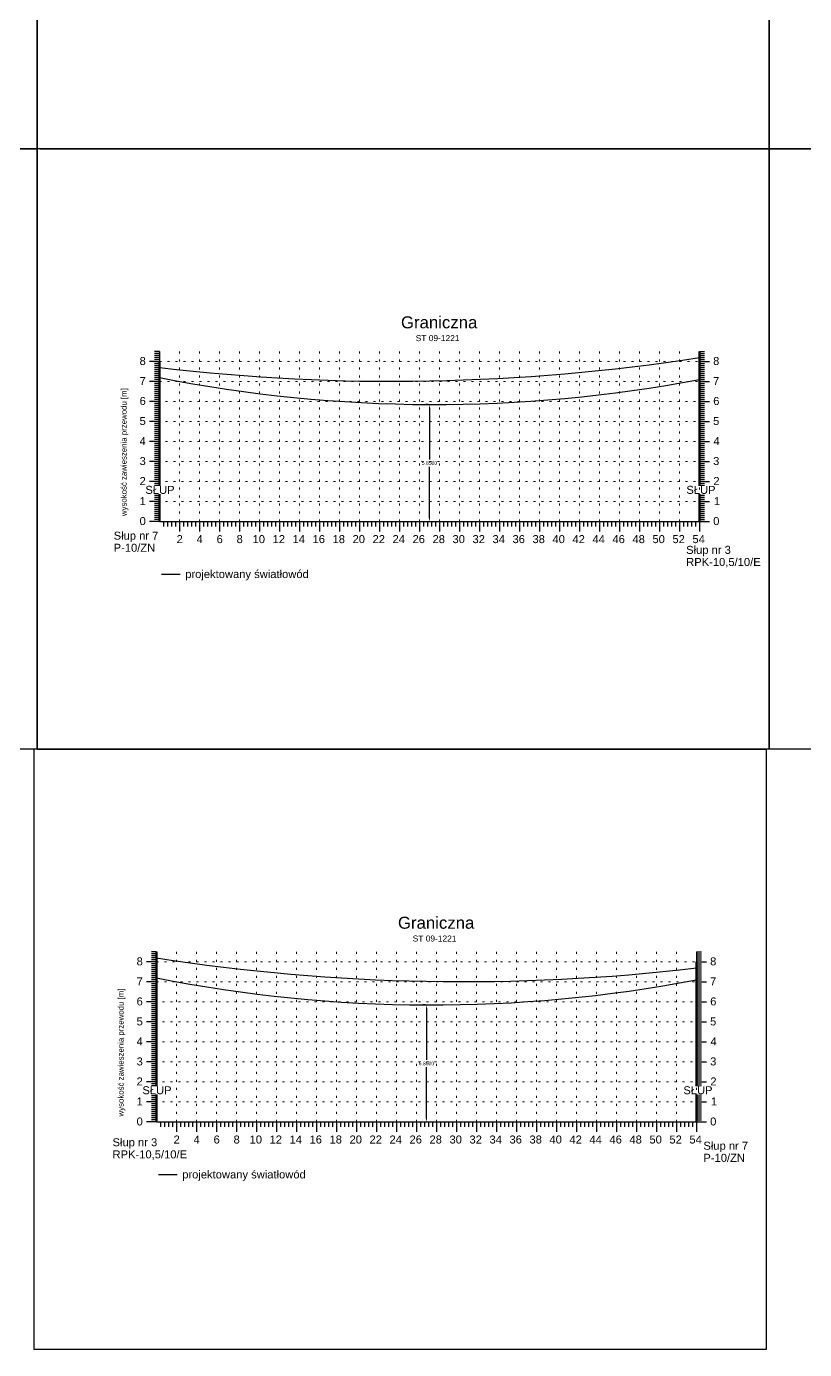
# Model space of a CAD drawing. Header units: metres. Extents: x -155 to 1812, y 681 to 886.
# Drawn here: x 1333.7 to 1372.6, y 740.5 to 806.6 of the extents above; entities that cross this region are included whole.
import ezdxf

# ---------------------------------------------------------------- set-up
doc = ezdxf.new("R2010")
doc.units = ezdxf.units.M
doc.header["$MEASUREMENT"] = 0
doc.linetypes.add('ACAD_ISO07W100', pattern=[3, 0, -3])
doc.styles.get("Standard").update_dxf_attribs({"font": 'arial.ttf'})
doc.dimstyles.get("Standard").update_dxf_attribs({"dimtxt": 0.18, "dimasz": 0.18, "dimexe": 0.18, "dimexo": 0.0625, "dimgap": 0.09, "dimtad": 0, "dimtih": 1, "dimtoh": 1, "dimdec": 4, "dimzin": 0, "dimdsep": 46, "dimtxsty": 'Standard', "dimcen": 0.09, "dimadec": 0, "dimazin": 0, "dimtfac": 1, "dimtdec": 4, "dimtofl": 0, "dimtmove": 0, "dimatfit": 3, "dimfxl": 1, "dimtolj": 1, "dimtzin": 0, "dimarcsym": 0})

# ---------------------------------------------------------------- blocks, each defined once
blk = doc.blocks.new('*D309')
at = {"color": 0, "lineweight": -2}
for p, q in [((1353.797, 787.742), (1353.679, 787.742)), ((1353.859, 787.562), (1353.859, 784.999)), ((1353.859, 782.072), (1353.859, 784.635)), ((1343.022, 781.892), (1354.039, 781.892))]:
    blk.add_line(p, q, dxfattribs=at)
at = {"color": 0}
for points in [[(1353.889, 787.562), (1353.829, 787.562), (1353.859, 787.742)], [(1353.829, 782.072), (1353.889, 782.072), (1353.859, 781.892)]]:
    blk.add_solid(points, dxfattribs=at)
at = {"layer": 'Defpoints', "color": 0}
for p in [(1353.859, 787.742), (1342.959, 781.892), (1353.859, 781.892)]:
    blk.add_point(p, dxfattribs=at)
at = {"color": 0, "lineweight": 25, "insert": (1353.859, 784.817), "char_height": 0.18, "attachment_point": 5}
blk.add_mtext('\\A1;5.8500', dxfattribs=at)
blk = doc.blocks.new('*D229')
at = {"color": 0, "lineweight": -2}
for p, q in [((1353.646, 757.742), (1353.529, 757.742)), ((1353.709, 757.562), (1353.709, 754.999)), ((1353.709, 752.072), (1353.709, 754.635)), ((1342.871, 751.892), (1353.889, 751.892))]:
    blk.add_line(p, q, dxfattribs=at)
at = {"color": 0}
for points in [[(1353.739, 757.562), (1353.679, 757.562), (1353.709, 757.742)], [(1353.679, 752.072), (1353.739, 752.072), (1353.709, 751.892)]]:
    blk.add_solid(points, dxfattribs=at)
at = {"layer": 'Defpoints', "color": 0}
for p in [(1353.709, 757.742), (1342.809, 751.892), (1353.709, 751.892)]:
    blk.add_point(p, dxfattribs=at)
at = {"color": 0, "lineweight": 25, "insert": (1353.709, 754.817), "char_height": 0.18, "attachment_point": 5}
blk.add_mtext('\\A1;5.8500', dxfattribs=at)

msp = doc.modelspace()

# ---------------------------------------------------------------- linework, layer by layer
for p, q in [((1340.35943, 790.39181), (1340.10943, 790.39181)), ((1340.35943, 790.29181), (1340.10943, 790.29181)), ((1340.35943, 790.19181), (1340.10943, 790.19181)), ((1340.35943, 790.09181), (1340.10943, 790.09181)), ((1340.35943, 790.39181), (1340.35943, 781.89181)), ((1367.35943, 790.39181), (1367.35943, 781.89181)), ((1367.35943, 790.39181), (1367.60943, 790.39181)), ((1367.35943, 790.29181), (1367.60943, 790.29181)), ((1367.35943, 790.19181), (1367.60943, 790.19181)), ((1367.35943, 790.09181), (1367.60943, 790.09181)), ((1340.35943, 789.89181), (1339.85943, 789.89181)), ((1340.35943, 789.89181), (1339.85943, 789.89181)), ((1340.35943, 789.99181), (1340.10943, 789.99181)), ((1340.35943, 789.79181), (1340.10943, 789.79181)), ((1340.35943, 789.69181), (1340.10943, 789.69181)), ((1340.35943, 789.59181), (1340.10943, 789.59181)), ((1340.35943, 789.49181), (1340.10943, 789.49181)), ((1340.35943, 789.39181), (1340.10943, 789.39181)), ((1367.35943, 789.99181), (1367.60943, 789.99181)), ((1367.35943, 789.89181), (1367.85943, 789.89181)), ((1367.35943, 789.89181), (1367.85943, 789.89181)), ((1367.35943, 789.79181), (1367.60943, 789.79181)), ((1367.35943, 789.69181), (1367.60943, 789.69181)), ((1367.35943, 789.59181), (1367.60943, 789.59181)), ((1367.35943, 789.49181), (1367.60943, 789.49181)), ((1367.35943, 789.39181), (1367.60943, 789.39181)), ((1340.35943, 788.89181), (1339.85943, 788.89181)), ((1340.35943, 788.89181), (1339.85943, 788.89181)), ((1340.35943, 789.29181), (1340.10943, 789.29181)), ((1340.35943, 789.19181), (1340.10943, 789.19181)), ((1340.35943, 789.09181), (1340.10943, 789.09181)), ((1340.35943, 788.99181), (1340.10943, 788.99181)), ((1340.35943, 788.79181), (1340.10943, 788.79181)), ((1367.35943, 789.29181), (1367.60943, 789.29181)), ((1367.35943, 789.19181), (1367.60943, 789.19181)), ((1367.35943, 789.09181), (1367.60943, 789.09181)), ((1367.35943, 788.99181), (1367.60943, 788.99181)), ((1367.35943, 788.89181), (1367.85943, 788.89181)), ((1367.35943, 788.89181), (1367.85943, 788.89181)), ((1367.35943, 788.79181), (1367.60943, 788.79181)), ((1340.35943, 788.69181), (1340.10943, 788.69181)), ((1340.35943, 788.59181), (1340.10943, 788.59181)), ((1340.35943, 788.49181), (1340.10943, 788.49181)), ((1340.35943, 788.39181), (1340.10943, 788.39181)), ((1340.35943, 788.29181), (1340.10943, 788.29181)), ((1340.35943, 788.19181), (1340.10943, 788.19181)), ((1340.35943, 788.09181), (1340.10943, 788.09181)), ((1367.35943, 788.69181), (1367.60943, 788.69181)), ((1367.35943, 788.59181), (1367.60943, 788.59181)), ((1367.35943, 788.49181), (1367.60943, 788.49181)), ((1367.35943, 788.39181), (1367.60943, 788.39181)), ((1367.35943, 788.29181), (1367.60943, 788.29181)), ((1367.35943, 788.19181), (1367.60943, 788.19181)), ((1367.35943, 788.09181), (1367.60943, 788.09181)), ((1340.35943, 787.89181), (1339.85943, 787.89181)), ((1340.35943, 787.89181), (1339.85943, 787.89181)), ((1340.35943, 787.99181), (1340.10943, 787.99181)), ((1340.35943, 787.79181), (1340.10943, 787.79181)), ((1340.35943, 787.69181), (1340.10943, 787.69181)), ((1340.35943, 787.59181), (1340.10943, 787.59181)), ((1340.35943, 787.49181), (1340.10943, 787.49181)), ((1340.35943, 787.39181), (1340.10943, 787.39181)), ((1367.35943, 787.99181), (1367.60943, 787.99181)), ((1367.35943, 787.89181), (1367.85943, 787.89181)), ((1367.35943, 787.89181), (1367.85943, 787.89181)), ((1367.35943, 787.79181), (1367.60943, 787.79181)), ((1367.35943, 787.69181), (1367.60943, 787.69181)), ((1367.35943, 787.59181), (1367.60943, 787.59181)), ((1367.35943, 787.49181), (1367.60943, 787.49181)), ((1367.35943, 787.39181), (1367.60943, 787.39181)), ((1340.35943, 786.89181), (1339.85943, 786.89181)), ((1340.35943, 786.89181), (1339.85943, 786.89181)), ((1340.35943, 787.29181), (1340.10943, 787.29181)), ((1340.35943, 787.19181), (1340.10943, 787.19181)), ((1340.35943, 787.09181), (1340.10943, 787.09181)), ((1340.35943, 786.99181), (1340.10943, 786.99181)), ((1340.35943, 786.79181), (1340.10943, 786.79181)), ((1367.35943, 787.29181), (1367.60943, 787.29181)), ((1367.35943, 787.19181), (1367.60943, 787.19181)), ((1367.35943, 787.09181), (1367.60943, 787.09181)), ((1367.35943, 786.99181), (1367.60943, 786.99181)), ((1367.35943, 786.89181), (1367.85943, 786.89181)), ((1367.35943, 786.89181), (1367.85943, 786.89181)), ((1367.35943, 786.79181), (1367.60943, 786.79181)), ((1340.35943, 786.69181), (1340.10943, 786.69181)), ((1340.35943, 786.59181), (1340.10943, 786.59181)), ((1340.35943, 786.49181), (1340.10943, 786.49181)), ((1340.35943, 786.39181), (1340.10943, 786.39181)), ((1340.35943, 786.29181), (1340.10943, 786.29181)), ((1340.35943, 786.19181), (1340.10943, 786.19181)), ((1340.35943, 786.09181), (1340.10943, 786.09181)), ((1367.35943, 786.69181), (1367.60943, 786.69181)), ((1367.35943, 786.59181), (1367.60943, 786.59181)), ((1367.35943, 786.49181), (1367.60943, 786.49181)), ((1367.35943, 786.39181), (1367.60943, 786.39181)), ((1367.35943, 786.29181), (1367.60943, 786.29181)), ((1367.35943, 786.19181), (1367.60943, 786.19181)), ((1367.35943, 786.09181), (1367.60943, 786.09181)), ((1340.35943, 785.89181), (1339.85943, 785.89181)), ((1340.35943, 785.89181), (1339.85943, 785.89181)), ((1340.35943, 785.99181), (1340.10943, 785.99181)), ((1340.35943, 785.79181), (1340.10943, 785.79181)), ((1340.35943, 785.69181), (1340.10943, 785.69181)), ((1340.35943, 785.59181), (1340.10943, 785.59181)), ((1340.35943, 785.49181), (1340.10943, 785.49181)), ((1340.35943, 785.39181), (1340.10943, 785.39181)), ((1367.35943, 785.99181), (1367.60943, 785.99181)), ((1367.35943, 785.89181), (1367.85943, 785.89181)), ((1367.35943, 785.89181), (1367.85943, 785.89181)), ((1367.35943, 785.79181), (1367.60943, 785.79181)), ((1367.35943, 785.69181), (1367.60943, 785.69181)), ((1367.35943, 785.59181), (1367.60943, 785.59181)), ((1367.35943, 785.49181), (1367.60943, 785.49181)), ((1367.35943, 785.39181), (1367.60943, 785.39181)), ((1340.35943, 784.89181), (1339.85943, 784.89181)), ((1340.35943, 784.89181), (1339.85943, 784.89181)), ((1340.35943, 785.29181), (1340.10943, 785.29181)), ((1340.35943, 785.19181), (1340.10943, 785.19181)), ((1340.35943, 785.09181), (1340.10943, 785.09181)), ((1340.35943, 784.99181), (1340.10943, 784.99181)), ((1340.35943, 784.79181), (1340.10943, 784.79181)), ((1367.35943, 785.29181), (1367.60943, 785.29181)), ((1367.35943, 785.19181), (1367.60943, 785.19181)), ((1367.35943, 785.09181), (1367.60943, 785.09181)), ((1367.35943, 784.99181), (1367.60943, 784.99181)), ((1367.35943, 784.89181), (1367.85943, 784.89181)), ((1367.35943, 784.89181), (1367.85943, 784.89181)), ((1367.35943, 784.79181), (1367.60943, 784.79181)), ((1340.35943, 784.69181), (1340.10943, 784.69181)), ((1340.35943, 784.59181), (1340.10943, 784.59181)), ((1340.35943, 784.49181), (1340.10943, 784.49181)), ((1340.35943, 784.39181), (1340.10943, 784.39181)), ((1340.35943, 784.29181), (1340.10943, 784.29181)), ((1340.35943, 784.19181), (1340.10943, 784.19181)), ((1340.35943, 784.09181), (1340.10943, 784.09181)), ((1367.35943, 784.69181), (1367.60943, 784.69181)), ((1367.35943, 784.59181), (1367.60943, 784.59181)), ((1367.35943, 784.49181), (1367.60943, 784.49181)), ((1367.35943, 784.39181), (1367.60943, 784.39181)), ((1367.35943, 784.29181), (1367.60943, 784.29181)), ((1367.35943, 784.19181), (1367.60943, 784.19181)), ((1367.35943, 784.09181), (1367.60943, 784.09181)), ((1340.35943, 783.89181), (1339.85943, 783.89181)), ((1340.35943, 783.89181), (1339.85943, 783.89181)), ((1340.35943, 783.99181), (1340.10943, 783.99181)), ((1340.35943, 783.79181), (1340.10943, 783.79181)), ((1340.35943, 783.69181), (1340.10943, 783.69181)), ((1340.35943, 783.59181), (1340.10943, 783.59181)), ((1340.35943, 783.49181), (1340.10943, 783.49181)), ((1367.35943, 783.99181), (1367.60943, 783.99181)), ((1367.35943, 783.89181), (1367.85943, 783.89181)), ((1367.35943, 783.89181), (1367.85943, 783.89181)), ((1367.35943, 783.79181), (1367.60943, 783.79181)), ((1367.35943, 783.69181), (1367.60943, 783.69181)), ((1367.35943, 783.59181), (1367.60943, 783.59181)), ((1367.35943, 783.49181), (1367.60943, 783.49181)), ((1340.35943, 782.89181), (1339.85943, 782.89181)), ((1340.35943, 782.89181), (1339.85943, 782.89181)), ((1340.35943, 783.39181), (1340.10943, 783.39181)), ((1340.35943, 783.29181), (1340.10943, 783.29181)), ((1340.35943, 783.19181), (1340.10943, 783.19181)), ((1340.35943, 783.09181), (1340.10943, 783.09181)), ((1340.35943, 782.99181), (1340.10943, 782.99181)), ((1340.35943, 782.79181), (1340.10943, 782.79181)), ((1367.35943, 783.39181), (1367.60943, 783.39181)), ((1367.35943, 783.29181), (1367.60943, 783.29181)), ((1367.35943, 783.19181), (1367.60943, 783.19181)), ((1367.35943, 783.09181), (1367.60943, 783.09181)), ((1367.35943, 782.99181), (1367.60943, 782.99181)), ((1367.35943, 782.89181), (1367.85943, 782.89181)), ((1367.35943, 782.89181), (1367.85943, 782.89181)), ((1367.35943, 782.79181), (1367.60943, 782.79181)), ((1340.35943, 782.69181), (1340.10943, 782.69181)), ((1340.35943, 782.59181), (1340.10943, 782.59181)), ((1340.35943, 782.49181), (1340.10943, 782.49181)), ((1340.35943, 782.39181), (1340.10943, 782.39181)), ((1340.35943, 782.29181), (1340.10943, 782.29181)), ((1340.35943, 782.19181), (1340.10943, 782.19181)), ((1340.35943, 782.09181), (1340.10943, 782.09181)), ((1367.35943, 782.69181), (1367.60943, 782.69181)), ((1367.35943, 782.59181), (1367.60943, 782.59181)), ((1367.35943, 782.49181), (1367.60943, 782.49181)), ((1367.35943, 782.39181), (1367.60943, 782.39181)), ((1367.35943, 782.29181), (1367.60943, 782.29181)), ((1367.35943, 782.19181), (1367.60943, 782.19181)), ((1367.35943, 782.09181), (1367.60943, 782.09181)), ((1340.35943, 781.89181), (1339.85943, 781.89181)), ((1340.35943, 781.99181), (1340.10943, 781.99181)), ((1340.35943, 781.89181), (1340.10943, 781.89181)), ((1340.35943, 781.89181), (1366.85943, 781.89181)), ((1340.55943, 781.89181), (1340.55943, 781.64181)), ((1340.75943, 781.89181), (1340.75943, 781.64181)), ((1340.95943, 781.89181), (1340.95943, 781.64181)), ((1341.15943, 781.89181), (1341.15943, 781.64181)), ((1341.35943, 781.89181), (1341.35943, 781.39181)), ((1341.55943, 781.89181), (1341.55943, 781.64181)), ((1341.75943, 781.89181), (1341.75943, 781.64181)), ((1341.95943, 781.89181), (1341.95943, 781.64181)), ((1342.15943, 781.89181), (1342.15943, 781.64181)), ((1342.35943, 781.89181), (1342.35943, 781.39181)), ((1342.55943, 781.89181), (1342.55943, 781.64181)), ((1342.75943, 781.89181), (1342.75943, 781.64181)), ((1342.95943, 781.89181), (1342.95943, 781.64181)), ((1343.15943, 781.89181), (1343.15943, 781.64181)), ((1343.35943, 781.89181), (1343.35943, 781.39181)), ((1343.55943, 781.89181), (1343.55943, 781.64181)), ((1343.75943, 781.89181), (1343.75943, 781.64181)), ((1343.95943, 781.89181), (1343.95943, 781.64181)), ((1344.15943, 781.89181), (1344.15943, 781.64181)), ((1344.35943, 781.89181), (1344.35943, 781.39181)), ((1344.55943, 781.89181), (1344.55943, 781.64181)), ((1344.75943, 781.89181), (1344.75943, 781.64181)), ((1344.95943, 781.89181), (1344.95943, 781.64181)), ((1345.15943, 781.89181), (1345.15943, 781.64181)), ((1345.35943, 781.89181), (1345.35943, 781.39181)), ((1345.55943, 781.89181), (1345.55943, 781.64181)), ((1345.75943, 781.89181), (1345.75943, 781.64181)), ((1345.95943, 781.89181), (1345.95943, 781.64181)), ((1346.15943, 781.89181), (1346.15943, 781.64181)), ((1346.35943, 781.89181), (1346.35943, 781.39181)), ((1346.55943, 781.89181), (1346.55943, 781.64181)), ((1346.75943, 781.89181), (1346.75943, 781.64181)), ((1346.95943, 781.89181), (1346.95943, 781.64181)), ((1347.15943, 781.89181), (1347.15943, 781.64181)), ((1347.35943, 781.89181), (1347.35943, 781.39181)), ((1347.55943, 781.89181), (1347.55943, 781.64181)), ((1347.75943, 781.89181), (1347.75943, 781.64181)), ((1347.95943, 781.89181), (1347.95943, 781.64181)), ((1348.15943, 781.89181), (1348.15943, 781.64181)), ((1348.35943, 781.89181), (1348.35943, 781.39181)), ((1348.55943, 781.89181), (1348.55943, 781.64181)), ((1348.75943, 781.89181), (1348.75943, 781.64181)), ((1348.95943, 781.89181), (1348.95943, 781.64181)), ((1349.15943, 781.89181), (1349.15943, 781.64181)), ((1349.35943, 781.89181), (1349.35943, 781.39181)), ((1349.55943, 781.89181), (1349.55943, 781.64181)), ((1349.75943, 781.89181), (1349.75943, 781.64181)), ((1349.95943, 781.89181), (1349.95943, 781.64181)), ((1350.15943, 781.89181), (1350.15943, 781.64181)), ((1350.35943, 781.89181), (1350.35943, 781.39181)), ((1350.55943, 781.89181), (1350.55943, 781.64181)), ((1350.75943, 781.89181), (1350.75943, 781.64181)), ((1350.95943, 781.89181), (1350.95943, 781.64181)), ((1351.15943, 781.89181), (1351.15943, 781.64181)), ((1351.35943, 781.89181), (1351.35943, 781.39181)), ((1351.55943, 781.89181), (1351.55943, 781.64181)), ((1351.75943, 781.89181), (1351.75943, 781.64181)), ((1351.95943, 781.89181), (1351.95943, 781.64181)), ((1352.15943, 781.89181), (1352.15943, 781.64181)), ((1352.35943, 781.89181), (1352.35943, 781.39181)), ((1352.55943, 781.89181), (1352.55943, 781.64181)), ((1352.75943, 781.89181), (1352.75943, 781.64181)), ((1352.95943, 781.89181), (1352.95943, 781.64181)), ((1353.15943, 781.89181), (1353.15943, 781.64181)), ((1353.35943, 781.89181), (1353.35943, 781.39181)), ((1353.55943, 781.89181), (1353.55943, 781.64181)), ((1353.75943, 781.89181), (1353.75943, 781.64181)), ((1353.95943, 781.89181), (1353.95943, 781.64181)), ((1354.15943, 781.89181), (1354.15943, 781.64181)), ((1354.35943, 781.89181), (1354.35943, 781.39181)), ((1354.55943, 781.89181), (1354.55943, 781.64181)), ((1354.75943, 781.89181), (1354.75943, 781.64181)), ((1354.95943, 781.89181), (1354.95943, 781.64181)), ((1355.15943, 781.89181), (1355.15943, 781.64181)), ((1355.35943, 781.89181), (1355.35943, 781.39181)), ((1355.55943, 781.89181), (1355.55943, 781.64181)), ((1355.75943, 781.89181), (1355.75943, 781.64181)), ((1355.95943, 781.89181), (1355.95943, 781.64181)), ((1356.15943, 781.89181), (1356.15943, 781.64181)), ((1356.35943, 781.89181), (1356.35943, 781.39181)), ((1356.55943, 781.89181), (1356.55943, 781.64181)), ((1356.75943, 781.89181), (1356.75943, 781.64181)), ((1356.95943, 781.89181), (1356.95943, 781.64181)), ((1357.15943, 781.89181), (1357.15943, 781.64181)), ((1357.35943, 781.89181), (1357.35943, 781.39181)), ((1357.55943, 781.89181), (1357.55943, 781.64181)), ((1357.75943, 781.89181), (1357.75943, 781.64181)), ((1357.95943, 781.89181), (1357.95943, 781.64181)), ((1358.15943, 781.89181), (1358.15943, 781.64181)), ((1358.35943, 781.89181), (1358.35943, 781.39181)), ((1358.55943, 781.89181), (1358.55943, 781.64181)), ((1358.75943, 781.89181), (1358.75943, 781.64181)), ((1358.95943, 781.89181), (1358.95943, 781.64181)), ((1359.15943, 781.89181), (1359.15943, 781.64181)), ((1359.35943, 781.89181), (1359.35943, 781.39181)), ((1359.35943, 781.89181), (1359.35943, 781.39181)), ((1359.55943, 781.89181), (1359.55943, 781.64181)), ((1359.75943, 781.89181), (1359.75943, 781.64181)), ((1359.95943, 781.89181), (1359.95943, 781.64181)), ((1360.15943, 781.89181), (1360.15943, 781.64181)), ((1360.35943, 781.89181), (1360.35943, 781.39181)), ((1360.35943, 781.89181), (1360.35943, 781.39181)), ((1360.55943, 781.89181), (1360.55943, 781.64181)), ((1360.75943, 781.89181), (1360.75943, 781.64181)), ((1360.95943, 781.89181), (1360.95943, 781.64181)), ((1361.15943, 781.89181), (1361.15943, 781.64181)), ((1361.35943, 781.89181), (1361.35943, 781.39181)), ((1361.35943, 781.89181), (1361.35943, 781.39181)), ((1361.55943, 781.89181), (1361.55943, 781.64181)), ((1361.75943, 781.89181), (1361.75943, 781.64181)), ((1361.95943, 781.89181), (1361.95943, 781.64181)), ((1362.15943, 781.89181), (1362.15943, 781.64181)), ((1362.35943, 781.89181), (1362.35943, 781.39181)), ((1362.35943, 781.89181), (1362.35943, 781.39181)), ((1362.55943, 781.89181), (1362.55943, 781.64181)), ((1362.75943, 781.89181), (1362.75943, 781.64181)), ((1362.95943, 781.89181), (1362.95943, 781.64181)), ((1363.15943, 781.89181), (1363.15943, 781.64181)), ((1363.35943, 781.89181), (1363.35943, 781.39181)), ((1363.35943, 781.89181), (1363.35943, 781.39181)), ((1363.55943, 781.89181), (1363.55943, 781.64181)), ((1363.75943, 781.89181), (1363.75943, 781.64181)), ((1363.95943, 781.89181), (1363.95943, 781.64181)), ((1364.15943, 781.89181), (1364.15943, 781.64181)), ((1364.35943, 781.89181), (1364.35943, 781.39181)), ((1364.35943, 781.89181), (1364.35943, 781.39181)), ((1364.55943, 781.89181), (1364.55943, 781.64181)), ((1364.75943, 781.89181), (1364.75943, 781.64181)), ((1364.85943, 781.89181), (1365.35943, 781.89181)), ((1364.95943, 781.89181), (1364.95943, 781.64181)), ((1365.15943, 781.89181), (1365.15943, 781.64181)), ((1365.35943, 781.89181), (1365.35943, 781.39181)), ((1365.35943, 781.89181), (1365.35943, 781.39181)), ((1365.55943, 781.89181), (1365.55943, 781.64181)), ((1365.75943, 781.89181), (1365.75943, 781.64181)), ((1365.95943, 781.89181), (1365.95943, 781.64181)), ((1366.15943, 781.89181), (1366.15943, 781.64181)), ((1366.35943, 781.89181), (1366.35943, 781.39181)), ((1366.35943, 781.89181), (1366.35943, 781.39181)), ((1366.55943, 781.89181), (1366.55943, 781.64181)), ((1366.75943, 781.89181), (1366.75943, 781.64181)), ((1366.95943, 781.89181), (1366.95943, 781.64181)), ((1367.15943, 781.89181), (1367.15943, 781.64181)), ((1367.35943, 781.99181), (1367.60943, 781.99181)), ((1367.35943, 781.89181), (1367.60943, 781.89181)), ((1367.35943, 781.89181), (1367.35943, 781.39181)), ((1340.20887, 760.39181), (1339.95887, 760.39181)), ((1340.20887, 760.29181), (1339.95887, 760.29181)), ((1340.20887, 760.39181), (1340.20887, 751.89181)), ((1367.20887, 760.39181), (1367.20887, 751.89181)), ((1367.20887, 760.39181), (1367.45887, 760.39181)), ((1367.20887, 760.29181), (1367.45887, 760.29181)), ((1340.20887, 759.89181), (1339.70887, 759.89181)), ((1340.20887, 759.89181), (1339.70887, 759.89181)), ((1340.20887, 760.19181), (1339.95887, 760.19181)), ((1340.20887, 760.09181), (1339.95887, 760.09181)), ((1340.20887, 759.99181), (1339.95887, 759.99181)), ((1340.20887, 759.79181), (1339.95887, 759.79181)), ((1340.20887, 759.69181), (1339.95887, 759.69181)), ((1367.20887, 760.19181), (1367.45887, 760.19181)), ((1367.20887, 760.09181), (1367.45887, 760.09181)), ((1367.20887, 759.99181), (1367.45887, 759.99181)), ((1367.20887, 759.89181), (1367.70887, 759.89181)), ((1367.20887, 759.89181), (1367.70887, 759.89181)), ((1367.20887, 759.79181), (1367.45887, 759.79181)), ((1367.20887, 759.69181), (1367.45887, 759.69181)), ((1340.20887, 759.59181), (1339.95887, 759.59181)), ((1340.20887, 759.49181), (1339.95887, 759.49181)), ((1340.20887, 759.39181), (1339.95887, 759.39181)), ((1340.20887, 759.29181), (1339.95887, 759.29181)), ((1340.20887, 759.19181), (1339.95887, 759.19181)), ((1340.20887, 759.09181), (1339.95887, 759.09181)), ((1340.20887, 758.99181), (1339.95887, 758.99181)), ((1367.20887, 759.59181), (1367.45887, 759.59181)), ((1367.20887, 759.49181), (1367.45887, 759.49181)), ((1367.20887, 759.39181), (1367.45887, 759.39181)), ((1367.20887, 759.29181), (1367.45887, 759.29181)), ((1367.20887, 759.19181), (1367.45887, 759.19181)), ((1367.20887, 759.09181), (1367.45887, 759.09181)), ((1367.20887, 758.99181), (1367.45887, 758.99181)), ((1340.20887, 758.89181), (1339.70887, 758.89181)), ((1340.20887, 758.89181), (1339.70887, 758.89181)), ((1340.20887, 758.79181), (1339.95887, 758.79181)), ((1340.20887, 758.69181), (1339.95887, 758.69181)), ((1340.20887, 758.59181), (1339.95887, 758.59181)), ((1340.20887, 758.49181), (1339.95887, 758.49181)), ((1340.20887, 758.39181), (1339.95887, 758.39181)), ((1340.20887, 758.29181), (1339.95887, 758.29181)), ((1367.20887, 758.89181), (1367.70887, 758.89181)), ((1367.20887, 758.89181), (1367.70887, 758.89181)), ((1367.20887, 758.79181), (1367.45887, 758.79181)), ((1367.20887, 758.69181), (1367.45887, 758.69181)), ((1367.20887, 758.59181), (1367.45887, 758.59181)), ((1367.20887, 758.49181), (1367.45887, 758.49181)), ((1367.20887, 758.39181), (1367.45887, 758.39181)), ((1367.20887, 758.29181), (1367.45887, 758.29181)), ((1340.20887, 757.89181), (1339.70887, 757.89181)), ((1340.20887, 757.89181), (1339.70887, 757.89181)), ((1340.20887, 758.19181), (1339.95887, 758.19181)), ((1340.20887, 758.09181), (1339.95887, 758.09181)), ((1340.20887, 757.99181), (1339.95887, 757.99181)), ((1340.20887, 757.79181), (1339.95887, 757.79181)), ((1340.20887, 757.69181), (1339.95887, 757.69181)), ((1367.20887, 758.19181), (1367.45887, 758.19181)), ((1367.20887, 758.09181), (1367.45887, 758.09181)), ((1367.20887, 757.99181), (1367.45887, 757.99181)), ((1367.20887, 757.89181), (1367.70887, 757.89181)), ((1367.20887, 757.89181), (1367.70887, 757.89181)), ((1367.20887, 757.79181), (1367.45887, 757.79181)), ((1367.20887, 757.69181), (1367.45887, 757.69181)), ((1340.20887, 757.59181), (1339.95887, 757.59181)), ((1340.20887, 757.49181), (1339.95887, 757.49181)), ((1340.20887, 757.39181), (1339.95887, 757.39181)), ((1340.20887, 757.29181), (1339.95887, 757.29181)), ((1340.20887, 757.19181), (1339.95887, 757.19181)), ((1340.20887, 757.09181), (1339.95887, 757.09181)), ((1340.20887, 756.99181), (1339.95887, 756.99181)), ((1367.20887, 757.59181), (1367.45887, 757.59181)), ((1367.20887, 757.49181), (1367.45887, 757.49181)), ((1367.20887, 757.39181), (1367.45887, 757.39181)), ((1367.20887, 757.29181), (1367.45887, 757.29181)), ((1367.20887, 757.19181), (1367.45887, 757.19181)), ((1367.20887, 757.09181), (1367.45887, 757.09181)), ((1367.20887, 756.99181), (1367.45887, 756.99181)), ((1340.20887, 756.89181), (1339.70887, 756.89181)), ((1340.20887, 756.89181), (1339.70887, 756.89181)), ((1340.20887, 756.79181), (1339.95887, 756.79181)), ((1340.20887, 756.69181), (1339.95887, 756.69181)), ((1340.20887, 756.59181), (1339.95887, 756.59181)), ((1340.20887, 756.49181), (1339.95887, 756.49181)), ((1340.20887, 756.39181), (1339.95887, 756.39181)), ((1367.20887, 756.89181), (1367.70887, 756.89181)), ((1367.20887, 756.89181), (1367.70887, 756.89181)), ((1367.20887, 756.79181), (1367.45887, 756.79181)), ((1367.20887, 756.69181), (1367.45887, 756.69181)), ((1367.20887, 756.59181), (1367.45887, 756.59181)), ((1367.20887, 756.49181), (1367.45887, 756.49181)), ((1367.20887, 756.39181), (1367.45887, 756.39181)), ((1340.20887, 755.89181), (1339.70887, 755.89181)), ((1340.20887, 755.89181), (1339.70887, 755.89181)), ((1340.20887, 756.29181), (1339.95887, 756.29181)), ((1340.20887, 756.19181), (1339.95887, 756.19181)), ((1340.20887, 756.09181), (1339.95887, 756.09181)), ((1340.20887, 755.99181), (1339.95887, 755.99181)), ((1340.20887, 755.79181), (1339.95887, 755.79181)), ((1340.20887, 755.69181), (1339.95887, 755.69181)), ((1367.20887, 756.29181), (1367.45887, 756.29181)), ((1367.20887, 756.19181), (1367.45887, 756.19181)), ((1367.20887, 756.09181), (1367.45887, 756.09181)), ((1367.20887, 755.99181), (1367.45887, 755.99181)), ((1367.20887, 755.89181), (1367.70887, 755.89181)), ((1367.20887, 755.89181), (1367.70887, 755.89181)), ((1367.20887, 755.79181), (1367.45887, 755.79181)), ((1367.20887, 755.69181), (1367.45887, 755.69181)), ((1340.20887, 755.59181), (1339.95887, 755.59181)), ((1340.20887, 755.49181), (1339.95887, 755.49181)), ((1340.20887, 755.39181), (1339.95887, 755.39181)), ((1340.20887, 755.29181), (1339.95887, 755.29181)), ((1340.20887, 755.19181), (1339.95887, 755.19181)), ((1340.20887, 755.09181), (1339.95887, 755.09181)), ((1340.20887, 754.99181), (1339.95887, 754.99181)), ((1367.20887, 755.59181), (1367.45887, 755.59181)), ((1367.20887, 755.49181), (1367.45887, 755.49181)), ((1367.20887, 755.39181), (1367.45887, 755.39181)), ((1367.20887, 755.29181), (1367.45887, 755.29181)), ((1367.20887, 755.19181), (1367.45887, 755.19181)), ((1367.20887, 755.09181), (1367.45887, 755.09181)), ((1367.20887, 754.99181), (1367.45887, 754.99181)), ((1340.20887, 754.89181), (1339.70887, 754.89181)), ((1340.20887, 754.89181), (1339.70887, 754.89181)), ((1340.20887, 754.79181), (1339.95887, 754.79181)), ((1340.20887, 754.69181), (1339.95887, 754.69181)), ((1340.20887, 754.59181), (1339.95887, 754.59181)), ((1340.20887, 754.49181), (1339.95887, 754.49181)), ((1340.20887, 754.39181), (1339.95887, 754.39181)), ((1367.20887, 754.89181), (1367.70887, 754.89181)), ((1367.20887, 754.89181), (1367.70887, 754.89181)), ((1367.20887, 754.79181), (1367.45887, 754.79181)), ((1367.20887, 754.69181), (1367.45887, 754.69181)), ((1367.20887, 754.59181), (1367.45887, 754.59181)), ((1367.20887, 754.49181), (1367.45887, 754.49181)), ((1367.20887, 754.39181), (1367.45887, 754.39181)), ((1340.20887, 753.89181), (1339.70887, 753.89181)), ((1340.20887, 753.89181), (1339.70887, 753.89181)), ((1340.20887, 754.29181), (1339.95887, 754.29181)), ((1340.20887, 754.19181), (1339.95887, 754.19181)), ((1340.20887, 754.09181), (1339.95887, 754.09181)), ((1340.20887, 753.99181), (1339.95887, 753.99181)), ((1340.20887, 753.79181), (1339.95887, 753.79181)), ((1340.20887, 753.69181), (1339.95887, 753.69181)), ((1367.20887, 754.29181), (1367.45887, 754.29181)), ((1367.20887, 754.19181), (1367.45887, 754.19181)), ((1367.20887, 754.09181), (1367.45887, 754.09181)), ((1367.20887, 753.99181), (1367.45887, 753.99181)), ((1367.20887, 753.89181), (1367.70887, 753.89181)), ((1367.20887, 753.89181), (1367.70887, 753.89181)), ((1367.20887, 753.79181), (1367.45887, 753.79181)), ((1367.20887, 753.69181), (1367.45887, 753.69181)), ((1340.20887, 753.59181), (1339.95887, 753.59181)), ((1340.20887, 753.49181), (1339.95887, 753.49181)), ((1340.20887, 753.39181), (1339.95887, 753.39181)), ((1340.20887, 753.29181), (1339.95887, 753.29181)), ((1340.20887, 753.19181), (1339.95887, 753.19181)), ((1340.20887, 753.09181), (1339.95887, 753.09181)), ((1367.20887, 753.59181), (1367.45887, 753.59181)), ((1367.20887, 753.49181), (1367.45887, 753.49181)), ((1367.20887, 753.39181), (1367.45887, 753.39181)), ((1367.20887, 753.29181), (1367.45887, 753.29181)), ((1367.20887, 753.19181), (1367.45887, 753.19181)), ((1367.20887, 753.09181), (1367.45887, 753.09181)), ((1340.20887, 752.89181), (1339.70887, 752.89181)), ((1340.20887, 752.89181), (1339.70887, 752.89181)), ((1340.20887, 752.99181), (1339.95887, 752.99181)), ((1340.20887, 752.79181), (1339.95887, 752.79181)), ((1340.20887, 752.69181), (1339.95887, 752.69181)), ((1340.20887, 752.59181), (1339.95887, 752.59181)), ((1340.20887, 752.49181), (1339.95887, 752.49181)), ((1340.20887, 752.39181), (1339.95887, 752.39181)), ((1367.20887, 752.99181), (1367.45887, 752.99181)), ((1367.20887, 752.89181), (1367.70887, 752.89181)), ((1367.20887, 752.89181), (1367.70887, 752.89181)), ((1367.20887, 752.79181), (1367.45887, 752.79181)), ((1367.20887, 752.69181), (1367.45887, 752.69181)), ((1367.20887, 752.59181), (1367.45887, 752.59181)), ((1367.20887, 752.49181), (1367.45887, 752.49181)), ((1367.20887, 752.39181), (1367.45887, 752.39181)), ((1340.20887, 751.89181), (1339.70887, 751.89181)), ((1340.20887, 752.29181), (1339.95887, 752.29181)), ((1340.20887, 752.19181), (1339.95887, 752.19181)), ((1340.20887, 752.09181), (1339.95887, 752.09181)), ((1340.20887, 751.99181), (1339.95887, 751.99181)), ((1340.20887, 751.89181), (1339.95887, 751.89181)), ((1340.20887, 751.89181), (1366.70887, 751.89181)), ((1340.40887, 751.89181), (1340.40887, 751.64181)), ((1340.60887, 751.89181), (1340.60887, 751.64181)), ((1340.80887, 751.89181), (1340.80887, 751.64181)), ((1341.00887, 751.89181), (1341.00887, 751.64181)), ((1341.20887, 751.89181), (1341.20887, 751.39181)), ((1341.40887, 751.89181), (1341.40887, 751.64181)), ((1341.60887, 751.89181), (1341.60887, 751.64181)), ((1341.80887, 751.89181), (1341.80887, 751.64181)), ((1342.00887, 751.89181), (1342.00887, 751.64181)), ((1342.20887, 751.89181), (1342.20887, 751.39181)), ((1342.40887, 751.89181), (1342.40887, 751.64181)), ((1342.60887, 751.89181), (1342.60887, 751.64181)), ((1342.80887, 751.89181), (1342.80887, 751.64181)), ((1343.00887, 751.89181), (1343.00887, 751.64181)), ((1343.20887, 751.89181), (1343.20887, 751.39181)), ((1343.40887, 751.89181), (1343.40887, 751.64181)), ((1343.60887, 751.89181), (1343.60887, 751.64181)), ((1343.80887, 751.89181), (1343.80887, 751.64181)), ((1344.00887, 751.89181), (1344.00887, 751.64181)), ((1344.20887, 751.89181), (1344.20887, 751.39181)), ((1344.40887, 751.89181), (1344.40887, 751.64181)), ((1344.60887, 751.89181), (1344.60887, 751.64181)), ((1344.80887, 751.89181), (1344.80887, 751.64181)), ((1345.00887, 751.89181), (1345.00887, 751.64181)), ((1345.20887, 751.89181), (1345.20887, 751.39181)), ((1345.40887, 751.89181), (1345.40887, 751.64181)), ((1345.60887, 751.89181), (1345.60887, 751.64181)), ((1345.80887, 751.89181), (1345.80887, 751.64181)), ((1346.00887, 751.89181), (1346.00887, 751.64181)), ((1346.20887, 751.89181), (1346.20887, 751.39181)), ((1346.40887, 751.89181), (1346.40887, 751.64181)), ((1346.60887, 751.89181), (1346.60887, 751.64181)), ((1346.80887, 751.89181), (1346.80887, 751.64181)), ((1347.00887, 751.89181), (1347.00887, 751.64181)), ((1347.20887, 751.89181), (1347.20887, 751.39181)), ((1347.40887, 751.89181), (1347.40887, 751.64181)), ((1347.60887, 751.89181), (1347.60887, 751.64181)), ((1347.80887, 751.89181), (1347.80887, 751.64181)), ((1348.00887, 751.89181), (1348.00887, 751.64181)), ((1348.20887, 751.89181), (1348.20887, 751.39181)), ((1348.40887, 751.89181), (1348.40887, 751.64181)), ((1348.60887, 751.89181), (1348.60887, 751.64181)), ((1348.80887, 751.89181), (1348.80887, 751.64181)), ((1349.00887, 751.89181), (1349.00887, 751.64181)), ((1349.20887, 751.89181), (1349.20887, 751.39181)), ((1349.40887, 751.89181), (1349.40887, 751.64181)), ((1349.60887, 751.89181), (1349.60887, 751.64181)), ((1349.80887, 751.89181), (1349.80887, 751.64181)), ((1350.00887, 751.89181), (1350.00887, 751.64181)), ((1350.20887, 751.89181), (1350.20887, 751.39181)), ((1350.40887, 751.89181), (1350.40887, 751.64181)), ((1350.60887, 751.89181), (1350.60887, 751.64181)), ((1350.80887, 751.89181), (1350.80887, 751.64181)), ((1351.00887, 751.89181), (1351.00887, 751.64181)), ((1351.20887, 751.89181), (1351.20887, 751.39181)), ((1351.40887, 751.89181), (1351.40887, 751.64181)), ((1351.60887, 751.89181), (1351.60887, 751.64181)), ((1351.80887, 751.89181), (1351.80887, 751.64181)), ((1352.00887, 751.89181), (1352.00887, 751.64181)), ((1352.20887, 751.89181), (1352.20887, 751.39181)), ((1352.40887, 751.89181), (1352.40887, 751.64181)), ((1352.60887, 751.89181), (1352.60887, 751.64181)), ((1352.80887, 751.89181), (1352.80887, 751.64181)), ((1353.00887, 751.89181), (1353.00887, 751.64181)), ((1353.20887, 751.89181), (1353.20887, 751.39181)), ((1353.40887, 751.89181), (1353.40887, 751.64181)), ((1353.60887, 751.89181), (1353.60887, 751.64181)), ((1353.80887, 751.89181), (1353.80887, 751.64181)), ((1354.00887, 751.89181), (1354.00887, 751.64181)), ((1354.20887, 751.89181), (1354.20887, 751.39181)), ((1354.40887, 751.89181), (1354.40887, 751.64181)), ((1354.60887, 751.89181), (1354.60887, 751.64181)), ((1354.80887, 751.89181), (1354.80887, 751.64181)), ((1355.00887, 751.89181), (1355.00887, 751.64181)), ((1355.20887, 751.89181), (1355.20887, 751.39181)), ((1355.40887, 751.89181), (1355.40887, 751.64181)), ((1355.60887, 751.89181), (1355.60887, 751.64181)), ((1355.80887, 751.89181), (1355.80887, 751.64181)), ((1356.00887, 751.89181), (1356.00887, 751.64181)), ((1356.20887, 751.89181), (1356.20887, 751.39181)), ((1356.40887, 751.89181), (1356.40887, 751.64181)), ((1356.60887, 751.89181), (1356.60887, 751.64181)), ((1356.80887, 751.89181), (1356.80887, 751.64181)), ((1357.00887, 751.89181), (1357.00887, 751.64181)), ((1357.20887, 751.89181), (1357.20887, 751.39181)), ((1357.40887, 751.89181), (1357.40887, 751.64181)), ((1357.60887, 751.89181), (1357.60887, 751.64181)), ((1357.80887, 751.89181), (1357.80887, 751.64181)), ((1358.00887, 751.89181), (1358.00887, 751.64181)), ((1358.20887, 751.89181), (1358.20887, 751.39181)), ((1358.40887, 751.89181), (1358.40887, 751.64181)), ((1358.60887, 751.89181), (1358.60887, 751.64181)), ((1358.80887, 751.89181), (1358.80887, 751.64181)), ((1359.00887, 751.89181), (1359.00887, 751.64181)), ((1359.20887, 751.89181), (1359.20887, 751.39181)), ((1359.20887, 751.89181), (1359.20887, 751.39181)), ((1359.40887, 751.89181), (1359.40887, 751.64181)), ((1359.60887, 751.89181), (1359.60887, 751.64181)), ((1359.80887, 751.89181), (1359.80887, 751.64181)), ((1360.00887, 751.89181), (1360.00887, 751.64181)), ((1360.20887, 751.89181), (1360.20887, 751.39181)), ((1360.20887, 751.89181), (1360.20887, 751.39181)), ((1360.40887, 751.89181), (1360.40887, 751.64181)), ((1360.60887, 751.89181), (1360.60887, 751.64181)), ((1360.80887, 751.89181), (1360.80887, 751.64181)), ((1361.00887, 751.89181), (1361.00887, 751.64181)), ((1361.20887, 751.89181), (1361.20887, 751.39181)), ((1361.20887, 751.89181), (1361.20887, 751.39181)), ((1361.40887, 751.89181), (1361.40887, 751.64181)), ((1361.60887, 751.89181), (1361.60887, 751.64181)), ((1361.80887, 751.89181), (1361.80887, 751.64181)), ((1362.00887, 751.89181), (1362.00887, 751.64181)), ((1362.20887, 751.89181), (1362.20887, 751.39181)), ((1362.20887, 751.89181), (1362.20887, 751.39181)), ((1362.40887, 751.89181), (1362.40887, 751.64181)), ((1362.60887, 751.89181), (1362.60887, 751.64181)), ((1362.80887, 751.89181), (1362.80887, 751.64181)), ((1363.00887, 751.89181), (1363.00887, 751.64181)), ((1363.20887, 751.89181), (1363.20887, 751.39181)), ((1363.20887, 751.89181), (1363.20887, 751.39181)), ((1363.40887, 751.89181), (1363.40887, 751.64181)), ((1363.60887, 751.89181), (1363.60887, 751.64181)), ((1363.80887, 751.89181), (1363.80887, 751.64181)), ((1364.00887, 751.89181), (1364.00887, 751.64181)), ((1364.20887, 751.89181), (1364.20887, 751.39181)), ((1364.20887, 751.89181), (1364.20887, 751.39181)), ((1364.40887, 751.89181), (1364.40887, 751.64181)), ((1364.60887, 751.89181), (1364.60887, 751.64181)), ((1364.70887, 751.89181), (1365.20887, 751.89181)), ((1364.80887, 751.89181), (1364.80887, 751.64181)), ((1365.00887, 751.89181), (1365.00887, 751.64181)), ((1365.20887, 751.89181), (1365.20887, 751.39181)), ((1365.20887, 751.89181), (1365.20887, 751.39181)), ((1365.40887, 751.89181), (1365.40887, 751.64181)), ((1365.60887, 751.89181), (1365.60887, 751.64181)), ((1365.80887, 751.89181), (1365.80887, 751.64181)), ((1366.00887, 751.89181), (1366.00887, 751.64181)), ((1366.20887, 751.89181), (1366.20887, 751.39181)), ((1366.20887, 751.89181), (1366.20887, 751.39181)), ((1366.40887, 751.89181), (1366.40887, 751.64181)), ((1366.60887, 751.89181), (1366.60887, 751.64181)), ((1366.80887, 751.89181), (1366.80887, 751.64181)), ((1367.00887, 751.89181), (1367.00887, 751.64181)), ((1367.20887, 752.29181), (1367.45887, 752.29181)), ((1367.20887, 752.19181), (1367.45887, 752.19181)), ((1367.20887, 752.09181), (1367.45887, 752.09181)), ((1367.20887, 751.99181), (1367.45887, 751.99181)), ((1367.20887, 751.89181), (1367.45887, 751.89181)), ((1367.20887, 751.89181), (1367.20887, 751.39181))]:
    msp.add_line(p, q)
at = {"linetype": 'ACAD_ISO07W100', "lineweight": 15, "ltscale": 0.1}
for p, q in [((1341.35943, 781.89181), (1341.35943, 790.39181)), ((1342.35943, 781.89181), (1342.35943, 790.39181)), ((1343.35943, 781.89181), (1343.35943, 790.39181)), ((1344.35943, 781.89181), (1344.35943, 790.39181)), ((1345.35943, 781.89181), (1345.35943, 790.39181)), ((1346.35943, 781.89181), (1346.35943, 790.39181)), ((1347.35943, 781.89181), (1347.35943, 790.39181)), ((1348.35943, 781.89181), (1348.35943, 790.39181)), ((1349.35943, 781.89181), (1349.35943, 790.39181)), ((1350.35943, 781.89181), (1350.35943, 790.39181)), ((1351.35943, 781.89181), (1351.35943, 790.39181)), ((1352.35943, 781.89181), (1352.35943, 790.39181)), ((1353.35943, 781.89181), (1353.35943, 790.39181)), ((1354.35943, 781.89181), (1354.35943, 790.39181)), ((1355.35943, 781.89181), (1355.35943, 790.39181)), ((1356.35943, 781.89181), (1356.35943, 790.39181)), ((1357.35943, 781.89181), (1357.35943, 790.39181)), ((1358.35943, 781.89181), (1358.35943, 790.39181)), ((1359.35943, 781.89181), (1359.35943, 790.39181)), ((1360.35943, 781.89181), (1360.35943, 790.39181)), ((1361.35943, 781.89181), (1361.35943, 790.39181)), ((1362.35943, 781.89181), (1362.35943, 790.39181)), ((1363.35943, 781.89181), (1363.35943, 790.39181)), ((1364.35943, 781.89181), (1364.35943, 790.39181)), ((1365.35943, 781.89181), (1365.35943, 790.39181)), ((1366.35943, 781.89181), (1366.35943, 790.39181)), ((1340.35943, 789.89181), (1367.85943, 789.89181)), ((1340.35943, 788.89181), (1367.85943, 788.89181)), ((1339.85943, 787.89181), (1367.35943, 787.89181)), ((1339.85943, 786.89181), (1367.35943, 786.89181)), ((1339.85943, 785.89181), (1367.35943, 785.89181)), ((1339.85943, 784.89181), (1367.35943, 784.89181)), ((1339.85943, 783.89181), (1367.35943, 783.89181)), ((1339.85943, 782.89181), (1367.35943, 782.89181)), ((1341.20887, 751.89181), (1341.20887, 760.39181)), ((1342.20887, 751.89181), (1342.20887, 760.39181)), ((1343.20887, 751.89181), (1343.20887, 760.39181)), ((1344.20887, 751.89181), (1344.20887, 760.39181)), ((1345.20887, 751.89181), (1345.20887, 760.39181)), ((1346.20887, 751.89181), (1346.20887, 760.39181)), ((1347.20887, 751.89181), (1347.20887, 760.39181)), ((1348.20887, 751.89181), (1348.20887, 760.39181)), ((1349.20887, 751.89181), (1349.20887, 760.39181)), ((1350.20887, 751.89181), (1350.20887, 760.39181)), ((1351.20887, 751.89181), (1351.20887, 760.39181)), ((1352.20887, 751.89181), (1352.20887, 760.39181)), ((1353.20887, 751.89181), (1353.20887, 760.39181)), ((1354.20887, 751.89181), (1354.20887, 760.39181)), ((1355.20887, 751.89181), (1355.20887, 760.39181)), ((1356.20887, 751.89181), (1356.20887, 760.39181)), ((1357.20887, 751.89181), (1357.20887, 760.39181)), ((1358.20887, 751.89181), (1358.20887, 760.39181)), ((1359.20887, 751.89181), (1359.20887, 760.39181)), ((1360.20887, 751.89181), (1360.20887, 760.39181)), ((1361.20887, 751.89181), (1361.20887, 760.39181)), ((1362.20887, 751.89181), (1362.20887, 760.39181)), ((1363.20887, 751.89181), (1363.20887, 760.39181)), ((1364.20887, 751.89181), (1364.20887, 760.39181)), ((1365.20887, 751.89181), (1365.20887, 760.39181)), ((1366.20887, 751.89181), (1366.20887, 760.39181)), ((1340.20887, 759.89181), (1367.70887, 759.89181)), ((1340.20887, 758.89181), (1367.70887, 758.89181)), ((1339.70887, 757.89181), (1367.20887, 757.89181)), ((1339.70887, 756.89181), (1367.20887, 756.89181)), ((1339.70887, 755.89181), (1367.20887, 755.89181)), ((1339.70887, 754.89181), (1367.20887, 754.89181)), ((1339.70887, 753.89181), (1367.20887, 753.89181)), ((1339.70887, 752.89181), (1367.20887, 752.89181))]:
    msp.add_line(p, q, dxfattribs=at)
at = {"lineweight": 100}
for p, q in [((1367.35943, 790.39181), (1367.35943, 781.89181)), ((1340.35943, 789.89181), (1340.35943, 781.89181)), ((1340.20887, 760.39181), (1340.20887, 751.89181)), ((1367.20887, 759.89181), (1367.20887, 751.89181))]:
    msp.add_line(p, q, dxfattribs=at)
at = {"color": 3, "lineweight": 25}
for p, q in [((1340.46498, 779.26159), (1341.39557, 779.26159)), ((1340.31442, 749.26159), (1341.24501, 749.26159))]:
    msp.add_line(p, q, dxfattribs=at)
at = {"lineweight": 25}
for points in [[(1297.77083, 830.52182), (1334.23433, 830.52182), (1334.23433, 800.52182), (1297.62027, 800.52182), (1297.62027, 830.52182)], [(1334.38489, 830.52182), (1370.84839, 830.52182), (1370.84839, 800.52182), (1334.23433, 800.52182), (1334.23433, 830.52182)], [(1370.84839, 830.52182), (1411.53903, 830.52182), (1411.53903, 800.52182), (1370.84839, 800.52182), (1370.84839, 830.52182)], [(1297.77083, 800.52182), (1334.23433, 800.52182), (1334.23433, 770.52182), (1297.62027, 770.52182), (1297.62027, 800.52182)], [(1334.38489, 800.52182), (1370.84839, 800.52182), (1370.84839, 770.52182), (1334.23433, 770.52182), (1334.23433, 800.52182)], [(1370.84839, 800.52182), (1411.53903, 800.52182), (1411.53903, 770.52182), (1370.84839, 770.52182), (1370.84839, 800.52182)], [(1364.35943, 781.89181), (1364.85943, 781.89181)], [(1366.35943, 781.89181), (1367.85943, 781.89181)], [(1334.23433, 770.52182), (1370.69783, 770.52182), (1370.69783, 740.52182), (1334.08377, 740.52182), (1334.08377, 770.52182)], [(1364.20887, 751.89181), (1364.70887, 751.89181)], [(1366.20887, 751.89181), (1367.70887, 751.89181)]]:
    msp.add_lwpolyline(points, dxfattribs=at)
at = {"lineweight": 30}
for centre, start, end in [((1352.03351, 888.44147), 263.264604, 278.8572193), ((1355.53479, 858.44147), 261.1427807, 276.735396)]:
    msp.add_arc(centre, 99.53662, start, end, dxfattribs=at)
at = {"color": 3, "lineweight": 30}
for centre in [(1354.11664, 858.48892), (1353.96609, 828.48892)]:
    msp.add_arc(centre, 70.74757, 258.7871187, 280.78847, dxfattribs=at)

# ---------------------------------------------------------------- texts
for s, height, p in [('ST 09-1221', 0.3, (1353.17145, 790.90948)), ('8', 0.4, (1339.36217, 789.71772)), ('8', 0.4, (1368.04782, 789.71772)), ('7', 0.4, (1339.36217, 788.71772)), ('7', 0.4, (1368.04482, 788.71772)), ('6', 0.4, (1339.36217, 787.71772)), ('6', 0.4, (1368.05055, 787.71772)), ('5', 0.4, (1339.36217, 786.71772)), ('5', 0.4, (1368.04509, 786.71772)), ('4', 0.4, (1339.36217, 785.71772)), ('4', 0.4, (1368.06583, 785.71772)), ('3', 0.4, (1339.36217, 784.71772)), ('3', 0.4, (1368.04782, 784.71772)), ('2', 0.4, (1339.36217, 783.71772)), ('2', 0.4, (1368.05901, 783.71772)), ('1', 0.4, (1339.36217, 782.71772)), ('1', 0.4, (1368.08766, 782.71772)), ('0', 0.4, (1339.36217, 781.71772)), ('0', 0.4, (1368.04946, 781.71772)), ('Słup nr 7', 0.4, (1338.06418, 780.98989)), ('P-10/ZN', 0.4, (1338.06418, 780.38501)), ('2', 0.4, (1341.21262, 780.81613)), ('4', 0.4, (1342.21262, 780.81613)), ('6', 0.4, (1343.21262, 780.81613)), ('8', 0.4, (1344.21262, 780.81613)), ('10', 0.4, (1345.01262, 780.81613)), ('12', 0.4, (1346.01262, 780.81613)), ('14', 0.4, (1347.01262, 780.81613)), ('16', 0.4, (1348.01262, 780.81613)), ('18', 0.4, (1349.01262, 780.81613)), ('20', 0.4, (1350.01262, 780.81613)), ('22', 0.4, (1351.01262, 780.81613)), ('24', 0.4, (1352.01262, 780.81613)), ('26', 0.4, (1353.01262, 780.81613)), ('28', 0.4, (1354.01262, 780.81613)), ('30', 0.4, (1355.01262, 780.81613)), ('32', 0.4, (1356.01262, 780.81613)), ('34', 0.4, (1357.01262, 780.81613)), ('36', 0.4, (1358.01262, 780.81613)), ('38', 0.4, (1359.01262, 780.81613)), ('40', 0.4, (1360.01262, 780.81613)), ('42', 0.4, (1361.01262, 780.81613)), ('44', 0.4, (1362.01262, 780.81613)), ('46', 0.4, (1363.01262, 780.81613)), ('48', 0.4, (1364.01262, 780.81613)), ('50', 0.4, (1365.01262, 780.81613)), ('52', 0.4, (1366.01262, 780.81613)), ('54', 0.4, (1367.01262, 780.81613)), ('Słup nr 3', 0.4, (1366.69826, 780.27878)), ('projektowany światłowód', 0.4, (1341.64433, 779.07183)), ('RPK-10,5/10/E', 0.4, (1366.69826, 779.6739)), ('ST 09-1221', 0.3, (1353.02089, 760.90948)), ('8', 0.4, (1339.21162, 759.71772)), ('8', 0.4, (1367.89726, 759.71772)), ('7', 0.4, (1339.21162, 758.71772)), ('7', 0.4, (1367.89426, 758.71772)), ('6', 0.4, (1339.21162, 757.71772)), ('6', 0.4, (1367.89999, 757.71772)), ('5', 0.4, (1339.21162, 756.71772)), ('5', 0.4, (1367.89454, 756.71772)), ('4', 0.4, (1339.21162, 755.71772)), ('4', 0.4, (1367.91527, 755.71772)), ('3', 0.4, (1339.21162, 754.71772)), ('3', 0.4, (1367.89726, 754.71772)), ('2', 0.4, (1339.21162, 753.71772)), ('2', 0.4, (1367.90845, 753.71772)), ('1', 0.4, (1339.21162, 752.71772)), ('1', 0.4, (1367.9371, 752.71772)), ('0', 0.4, (1339.21162, 751.71772)), ('0', 0.4, (1367.8989, 751.71772)), ('Słup nr 3', 0.4, (1338.00799, 750.67832)), ('2', 0.4, (1341.06206, 750.81613)), ('4', 0.4, (1342.06206, 750.81613)), ('6', 0.4, (1343.06206, 750.81613)), ('8', 0.4, (1344.06206, 750.81613)), ('10', 0.4, (1344.86206, 750.81613)), ('12', 0.4, (1345.86206, 750.81613)), ('14', 0.4, (1346.86206, 750.81613)), ('16', 0.4, (1347.86206, 750.81613)), ('18', 0.4, (1348.86206, 750.81613)), ('20', 0.4, (1349.86206, 750.81613)), ('22', 0.4, (1350.86206, 750.81613)), ('24', 0.4, (1351.86206, 750.81613)), ('26', 0.4, (1352.86206, 750.81613)), ('28', 0.4, (1353.86206, 750.81613)), ('30', 0.4, (1354.86206, 750.81613)), ('32', 0.4, (1355.86206, 750.81613)), ('34', 0.4, (1356.86206, 750.81613)), ('36', 0.4, (1357.86206, 750.81613)), ('38', 0.4, (1358.86206, 750.81613)), ('40', 0.4, (1359.86206, 750.81613)), ('42', 0.4, (1360.86206, 750.81613)), ('44', 0.4, (1361.86206, 750.81613)), ('46', 0.4, (1362.86206, 750.81613)), ('48', 0.4, (1363.86206, 750.81613)), ('50', 0.4, (1364.86206, 750.81613)), ('52', 0.4, (1365.86206, 750.81613)), ('54', 0.4, (1366.86206, 750.81613)), ('RPK-10,5/10/E', 0.4, (1338.00799, 750.07344)), ('Słup nr 7', 0.4, (1367.56003, 750.5056)), ('P-10/ZN', 0.4, (1367.56003, 749.90072)), ('projektowany światłowód', 0.4, (1341.49377, 749.07183))]:
    msp.add_text(s, height=height).set_placement(p)
at = {"lineweight": 25, "char_height": 0.6, "width": 9.5967258, "attachment_point": 5}
for insert in [(1354.34481, 791.84388), (1354.19425, 761.84388)]:
    msp.add_mtext('Graniczna', dxfattribs=dict(at, insert=insert))

# ---------------------------------------------------------------- dimensions: what is measured, and where the dimension line sits
at = {"lineweight": 25}
for base, p1, p2, picture, middle in [((1353.85943, 781.89181), (1353.85943, 787.74181), (1342.95943, 781.89181), '*D309', (1353.85943, 784.81681)), ((1353.70887, 751.89181), (1353.70887, 757.74181), (1342.80887, 751.89181), '*D229', (1353.70887, 754.81681))]:
    dim = msp.add_linear_dim(base=base, p1=p1, p2=p2, angle=90, dimstyle='Standard', dxfattribs=at)
    dim.commit()
    dim.dimension.update_dxf_attribs({"geometry": picture, "text_midpoint": middle})

# ---------------------------------------------------------------- next in the draw order: texts
at = {"lineweight": 18, "char_height": 0.28, "attachment_point": 1, "rotation": 90, "bg_fill": 3, "box_fill_scale": 1, "bg_fill_color": 256, "bg_fill_transparency": 0}
for insert in [(1338.43347, 782.16676), (1338.28291, 752.16676)]:
    msp.add_mtext_dynamic_manual_height_columns('wysokość zawieszenia przewodu [m]', width=9.2804774, gutter_width=2, heights=[-0.36385], dxfattribs=dict(at, insert=insert))
at = {"lineweight": 18, "char_height": 0.4, "attachment_point": 1, "bg_fill": 3, "box_fill_scale": 1, "bg_fill_color": 256, "bg_fill_transparency": 0}
for insert in [(1339.65133, 783.67801), (1366.7085, 783.67801), (1339.50077, 753.67801), (1366.55794, 753.67801)]:
    msp.add_mtext_dynamic_manual_height_columns('SŁUP', width=1.5368437, gutter_width=2, heights=[-0.41364], dxfattribs=dict(at, insert=insert))

# ---------------------------------------------------------------- next in the draw order: linework, layer by layer
at = {"linetype": 'ACAD_ISO07W100', "lineweight": 15, "ltscale": 0.1}
for p, q in [((1367.35943, 781.89181), (1367.35943, 790.39181)), ((1367.20887, 751.89181), (1367.20887, 760.39181))]:
    msp.add_line(p, q, dxfattribs=at)

doc.saveas('drawing.dxf')
